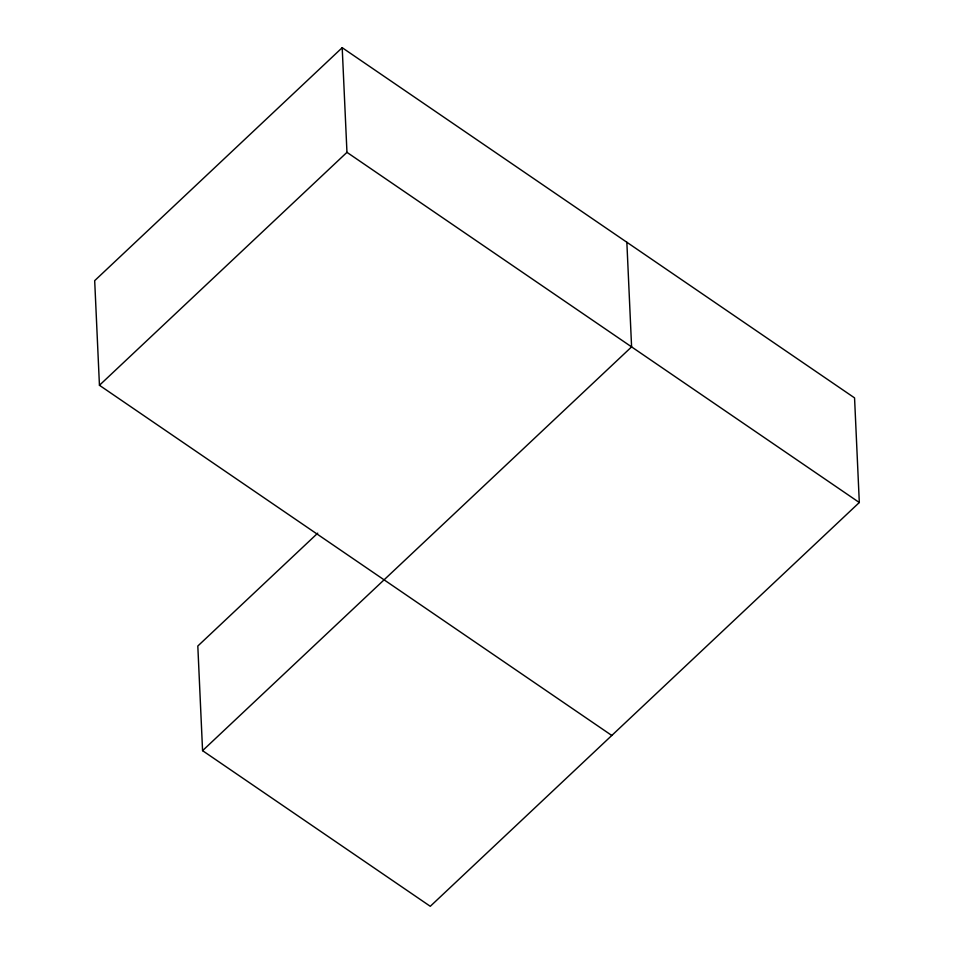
<?xml version="1.0" encoding="UTF-8"?>
<svg xmlns="http://www.w3.org/2000/svg" width="954" height="954" viewBox="0 0 954 954"><rect width="100%" height="100%" fill="white"/><g stroke="black" fill="none" stroke-linecap="round" stroke-linejoin="round"><path stroke-width="1.43" d="M317.742 533.155L197.812 646.025L202.57 750.667L430.278 906.3L859.315 502.519L854.557 397.89L342.2 47.7L94.684 280.655L99.443 385.285L611.8 735.474M99.443 385.285L346.958 152.342L342.2 47.7M202.57 750.667L631.596 346.886L626.85 242.244M346.958 152.342L859.315 502.519"/></g></svg>
